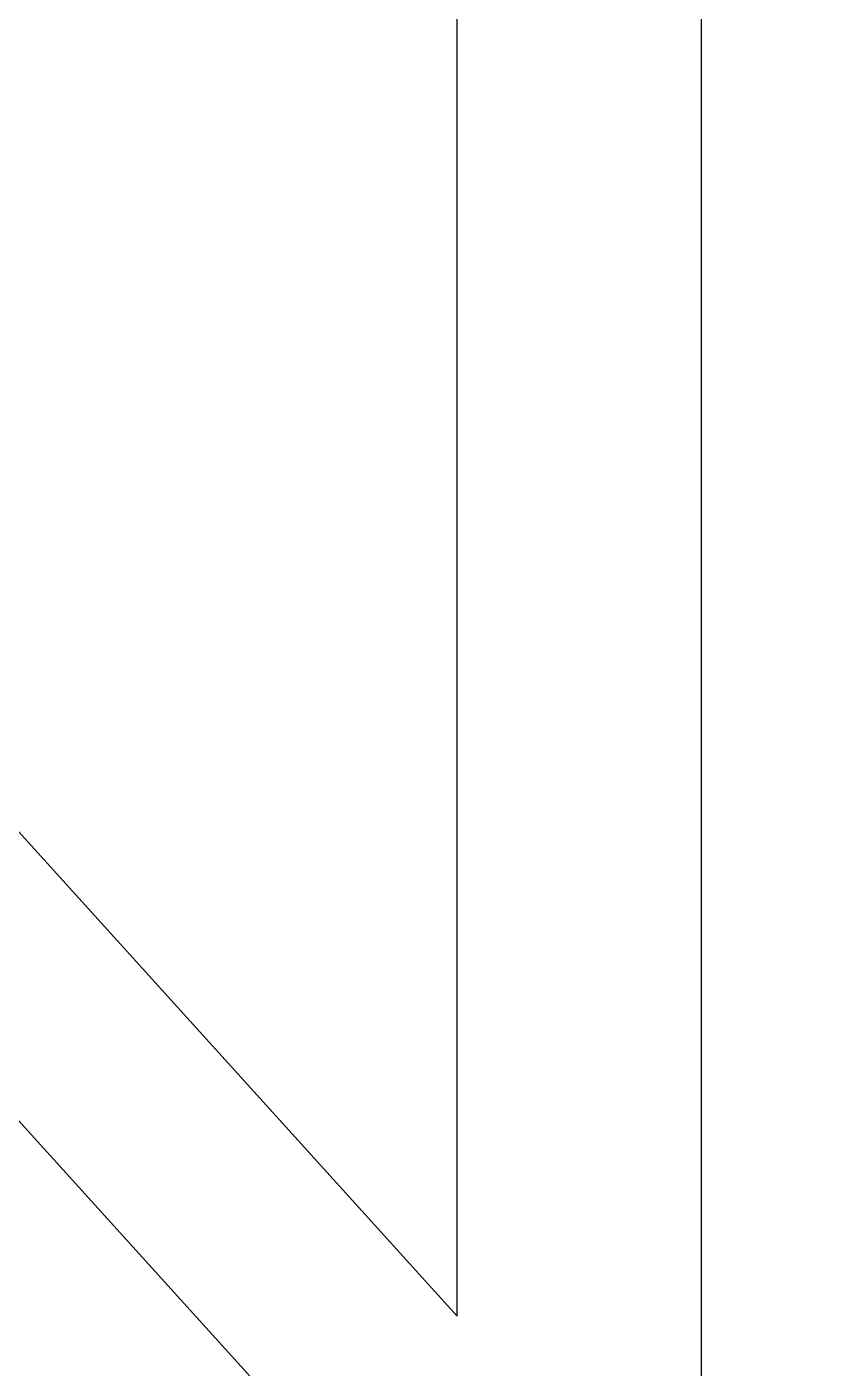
# Model space of a CAD drawing. Header units: centimetres. Extents: x -27 to -9, y -0.6 to 9.
# Drawn here: x -10.61 to -10.268, y 2.829 to 3.404 of the extents above; entities that cross this region are included whole.
import ezdxf

# ---------------------------------------------------------------- set-up
doc = ezdxf.new("R2010")
doc.units = ezdxf.units.CM
doc.header["$MEASUREMENT"] = 0
doc.layers.add('layer 1', color=7, linetype='Continuous')

msp = doc.modelspace()

# ---------------------------------------------------------------- linework, layer by layer
at = {"layer": 'layer 1', "color": 250, "lineweight": 30}
for points, knots in [([(-14.23947, -0.58436), (-14.23947, -0.58436), (-13.23503, -0.58436), (-13.23503, -0.58436), (-13.23503, -0.58436), (-13.23503, -0.58436), (-14.23947, -0.58436), (-14.23947, -0.58436), (-14.23947, -0.58436), (-14.23947, -0.58436), (-17.0617, -0.58436), (-17.0617, -0.58436), (-17.0617, -0.58436), (-17.0617, -0.58436), (-17.0617, 3.97959), (-17.0617, 3.97959), (-17.0617, 3.97959), (-17.0617, 3.97959), (-10.32105, 3.94799), (-10.32105, 3.94799), (-10.32105, 3.94799), (-10.32105, 3.94799), (-10.32105, 3.94259), (-10.32105, 3.94259), (-10.32105, 3.94259), (-10.32105, 3.94259), (-10.32105, -0.58436), (-10.32105, -0.58436), (-10.32105, -0.58436), (-10.32105, -0.58436), (-13.23464, -0.58436), (-13.23464, -0.58436), (-13.23464, -0.58436), (-13.23464, -0.58436), (-14.23947, -0.58436), (-14.23947, -0.58436)], [0, 0, 0, 0, 0.1, 0.1, 0.1, 0.1, 0.2, 0.2, 0.2, 0.2, 0.3, 0.3, 0.3, 0.3, 0.4, 0.4, 0.4, 0.4, 0.5, 0.5, 0.5, 0.5, 0.6, 0.6, 0.6, 0.6, 0.7, 0.7, 0.7, 0.7, 0.8, 0.8, 0.8, 0.8, 1, 1, 1, 1]), ([(-18.37453, 3.9762), (-18.37453, 3.9762), (-8.9959, 3.9762), (-8.9959, 3.9762), (-8.9959, 3.9762), (-8.9959, 3.9762), (-8.9959, -0.59923), (-8.9959, -0.59923), (-8.9959, -0.59923), (-8.9959, -0.59923), (-18.37453, -0.59923), (-18.37453, -0.59923), (-18.37453, -0.59923), (-18.37453, -0.59923), (-18.37453, 3.9762), (-18.37453, 3.9762)], [0, 0, 0, 0, 0.2, 0.2, 0.2, 0.2, 0.4, 0.4, 0.4, 0.4, 0.6, 0.6, 0.6, 0.6, 1, 1, 1, 1]), ([(-10.42575, 3.851), (-10.42575, 3.851), (-10.42575, 2.85105), (-10.42575, 2.85105), (-10.42575, 2.85105), (-10.42575, 2.85105), (-10.83346, 3.30147), (-10.83346, 3.30147), (-10.83346, 3.30147), (-10.83346, 3.30147), (-10.79317, 3.37311), (-10.79317, 3.37311), (-10.79317, 3.37311), (-10.79317, 3.37311), (-10.79317, 3.37311), (-10.79317, 3.37311), (-10.79317, 3.37311), (-10.79317, 3.37311), (-10.55921, 3.851), (-10.55921, 3.851), (-10.55921, 3.851), (-10.55921, 3.851), (-10.42643, 3.851), (-10.42643, 3.851), (-10.42643, 3.851), (-10.42643, 3.851), (-10.42575, 3.851), (-10.42575, 3.851)], [0, 0, 0, 0, 0.125, 0.125, 0.125, 0.125, 0.25, 0.25, 0.25, 0.25, 0.375, 0.375, 0.375, 0.375, 0.5, 0.5, 0.5, 0.5, 0.625, 0.625, 0.625, 0.625, 0.75, 0.75, 0.75, 0.75, 1, 1, 1, 1]), ([(-18.25833, 3.84628), (-18.25833, 3.84628), (-9.11209, 3.84628), (-9.11209, 3.84628), (-9.11209, 3.84628), (-9.11209, 3.84628), (-9.11209, -0.49676), (-9.11209, -0.49676), (-9.11209, -0.49676), (-9.11209, -0.49676), (-18.25833, -0.49676), (-18.25833, -0.49676), (-18.25833, -0.49676), (-18.25833, -0.49676), (-18.25833, 3.84628), (-18.25833, 3.84628)], [0, 0, 0, 0, 0.2, 0.2, 0.2, 0.2, 0.4, 0.4, 0.4, 0.4, 0.6, 0.6, 0.6, 0.6, 1, 1, 1, 1]), ([(-10.42575, 2.72707), (-10.42575, 2.72707), (-10.42575, 2.41769), (-10.42575, 2.41769), (-10.42575, 2.41769), (-10.42575, 2.41769), (-10.61542, 2.16641), (-10.61542, 2.16641), (-10.61542, 2.16641), (-10.61542, 2.16641), (-11.35793, 2.73249), (-11.35793, 2.73249), (-11.35793, 2.73249), (-11.35793, 2.73249), (-11.43818, 2.79368), (-11.43818, 2.79368), (-11.43818, 2.79368), (-11.43818, 2.79368), (-10.94095, 3.29625), (-10.94095, 3.29625), (-10.94095, 3.29625), (-10.94095, 3.29625), (-10.90041, 3.25146), (-10.90041, 3.25146), (-10.90041, 3.25146), (-10.90041, 3.25146), (-10.42575, 2.72707), (-10.42575, 2.72707)], [0, 0, 0, 0, 0.125, 0.125, 0.125, 0.125, 0.25, 0.25, 0.25, 0.25, 0.375, 0.375, 0.375, 0.375, 0.5, 0.5, 0.5, 0.5, 0.625, 0.625, 0.625, 0.625, 0.75, 0.75, 0.75, 0.75, 1, 1, 1, 1])]:
    msp.add_open_spline(points, degree=3, knots=knots, dxfattribs=at)

doc.saveas('drawing.dxf')
